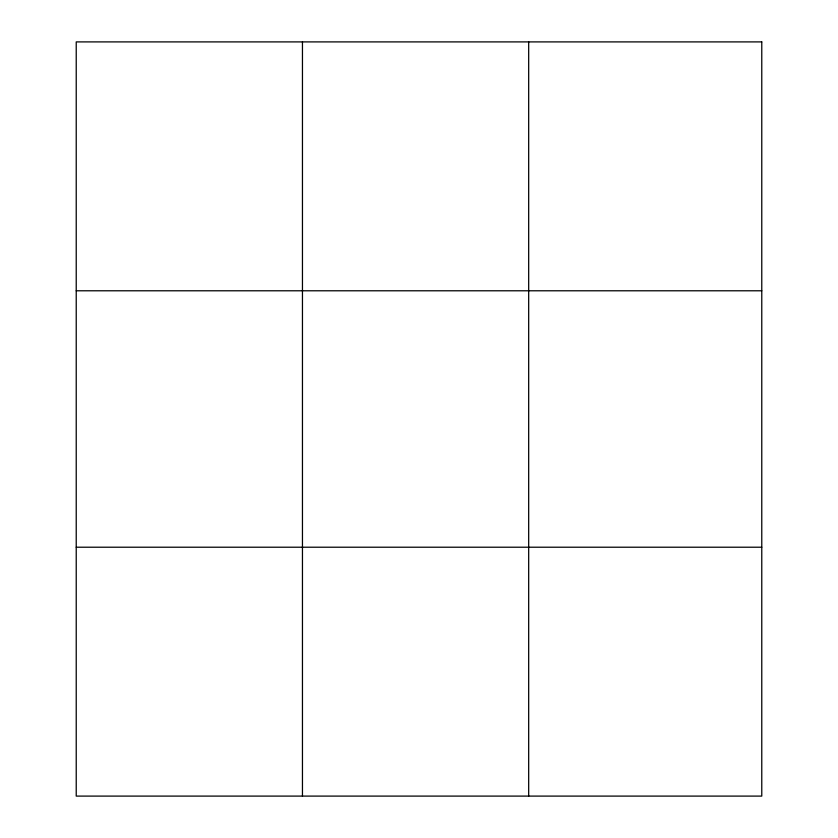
<?xml version="1.0" encoding="UTF-8"?>
<svg xmlns="http://www.w3.org/2000/svg" width="838" height="838" viewBox="0 0 838 838"><rect width="100%" height="100%" fill="white"/><g stroke="black" fill="none" stroke-linecap="round" stroke-linejoin="round"><path stroke-width="1.26" d="M528.684 41.9L528.684 796.1M76.227 290.786L761.773 290.786M76.227 547.214L761.773 547.214M302.455 41.9L302.455 796.1M761.773 41.9L761.773 796.1L76.227 796.1L76.227 41.9L761.773 41.9"/></g></svg>
